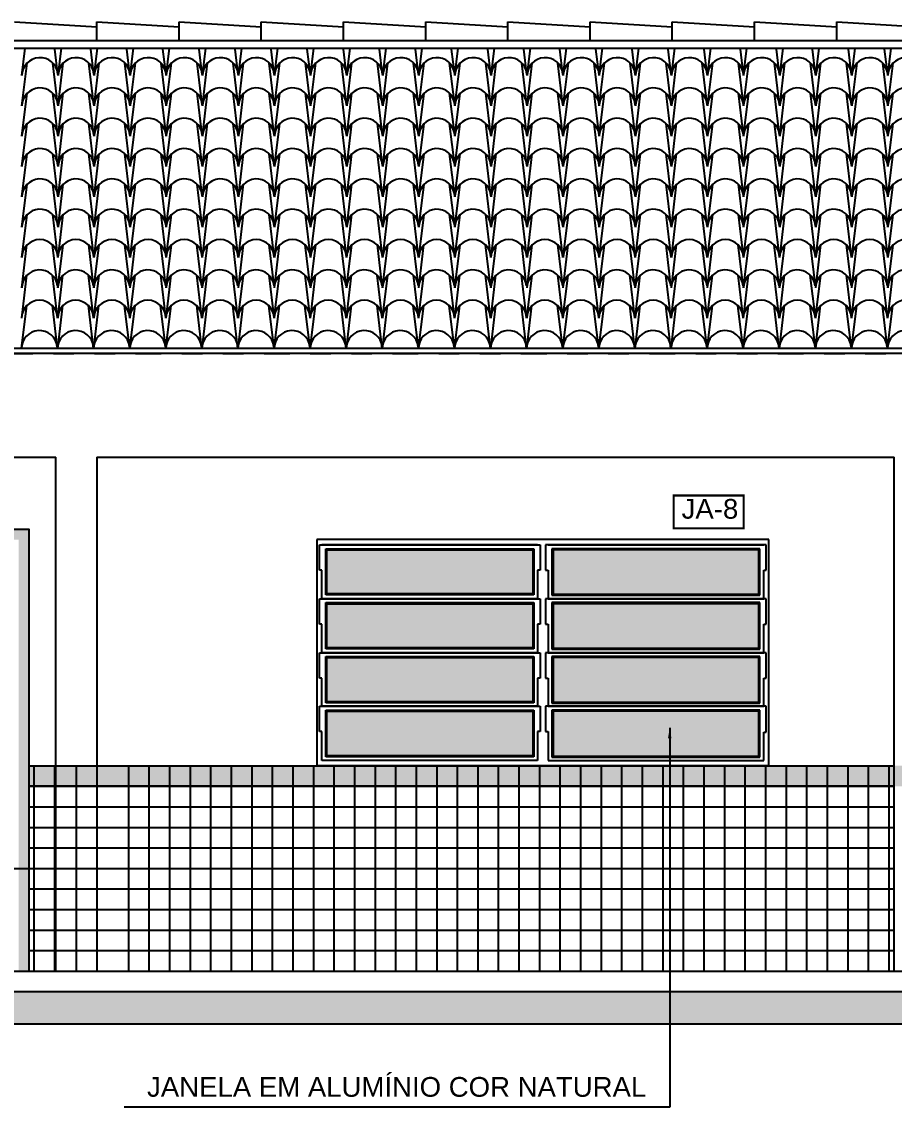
# Model space of a CAD drawing. Extents: x 183 to 373, y 23 to 105.
# Drawn here: x 224.7 to 228.94, y 45.92 to 51.2 of the extents above; entities that cross this region are included whole.
import ezdxf

# ---------------------------------------------------------------- set-up
doc = ezdxf.new("R2010")
doc.units = 0
doc.header["$LTSCALE"] = 0.005
doc.linetypes.add('C5', pattern=[60, 50, -5, 0, -5])
doc.linetypes.add('TRAÇO-2PTOS_P', pattern=[0.625, 0.25, -0.125, 0, -0.125, 0, -0.125])
doc.layers.get('0').update_dxf_attribs({"linetype": 'CONTINUOUS'})
for name, color, linetype in [('01', 1, 'CONTINUOUS'), ('0_HATCH', 1, 'CONTINUOUS'), ('252', 252, 'CONTINUOUS'), ('A-01', 1, 'CONTINUOUS'), ('A-CHAO_FACHADA', 8, 'CONTINUOUS'), ('A-COTAS', 1, 'CONTINUOUS'), ('A-HACH', 1, 'CONTINUOUS'), ('ARQ-EXO-1_100', 251, 'C5'), ('ARQ-SMB-1_100', 1, 'CONTINUOUS'), ('ARQ-TXT-1_075', 2, 'CONTINUOUS'), ('BL-AR-TELHA 2', 2, 'CONTINUOUS'), ('TELHA', 3, 'CONTINUOUS')]:
    doc.layers.add(name, color=color, linetype=linetype)
doc.styles.add('ESC-50-A20', font='arial.ttf', dxfattribs={"height": 0.1})
doc.styles.add('FNDE Texto Cota 0025', font='verdana.ttf', dxfattribs={"height": 0.04})
doc.dimstyles.new('FNDE 1-0025', dxfattribs={"dimscale": 5, "dimtxt": 0.04, "dimasz": 0.01, "dimexe": 0.15, "dimexo": 0.15, "dimgap": 0.005, "dimtad": 1, "dimzin": 1, "dimdsep": 46, "dimtxsty": 'FNDE Texto Cota 0025', "dimblk": 'tic', "dimcen": 0.015, "dimdle": 0.15, "dimse1": 1, "dimse2": 1, "dimclrd": 251, "dimclre": 251, "dimclrt": 256, "dimaunit": 1, "dimadec": 3, "dimazin": 0, "dimtfac": 1, "dimtix": 1, "dimtmove": 2, "dimatfit": 3, "dimfxl": 0.15, "dimtvp": 1, "dimtolj": 1, "dimtzin": 0, "dimarcsym": 0})

# ---------------------------------------------------------------- blocks, each defined once
blk = doc.blocks.new('tic')
at = {"color": 251}
for p, q in [((-1, 0), (1, 0)), ((0, -1), (0, 1))]:
    blk.add_line(p, q, dxfattribs=at)
blk.add_line((-0.6, -0.6), (0.6, 0.6))

msp = doc.modelspace()

# ---------------------------------------------------------------- hatches: boundary and pattern name
at = {"layer": '0_HATCH'}
msp.add_hatch(color=160, dxfattribs=at).paths.add_polyline_path([(224.7314, 48.7303), (223.8314, 48.7303), (223.8314, 46.5803), (223.8814, 46.5803), (223.8814, 48.6803), (224.6814, 48.6803), (224.6814, 46.5803), (224.7314, 46.5803)])
h = msp.add_hatch(color=160, dxfattribs=at)
h.paths.add_polyline_path([(224.8623, 47.4803), (224.8623, 47.5803), (224.7314, 47.5803), (224.7314, 47.4803)])
h.paths.add_polyline_path([(229.1423, 47.5803), (229.1423, 47.4803), (231.9814, 47.4803), (231.9814, 47.5803)])
h.paths.add_polyline_path([(228.9423, 47.4803), (228.9423, 47.5803), (225.0623, 47.5803), (225.0623, 47.4803)])
h = msp.add_hatch(color=160, dxfattribs=at)
h.paths.add_polyline_path([(224.9623, 47.5803), (224.8623, 47.5803), (224.8623, 47.4803), (224.9623, 47.4803)])
h.paths.add_polyline_path([(225.0623, 47.5803), (224.9623, 47.5803), (224.9623, 47.4803), (225.0623, 47.4803)])
h = msp.add_hatch(color=160, dxfattribs=at)
h.paths.add_polyline_path([(229.0423, 47.5803), (228.9423, 47.5803), (228.9423, 47.4803), (229.0423, 47.4803)])
h.paths.add_polyline_path([(229.1423, 47.5803), (229.0423, 47.5803), (229.0423, 47.4803), (229.1423, 47.4803)])
at = {"layer": 'A-COTAS'}
h = msp.add_hatch(color=252, dxfattribs=at)
h.set_gradient(color1=(91, 91, 91), one_color=1, tint=1, name='INVHEMISPHERICAL')
h.paths.add_polyline_path([(226.1817, 48.6309), (226.1817, 48.4164), (227.1829, 48.4164), (227.1829, 48.6309)])
h.paths.add_polyline_path([(226.1817, 48.3684), (226.1817, 48.1539), (227.1829, 48.1539), (227.1829, 48.3684)])
h.paths.add_polyline_path([(226.1817, 48.1059), (226.1817, 47.8914), (227.1829, 47.8914), (227.1829, 48.1059)])
h.paths.add_polyline_path([(226.1817, 47.8459), (226.1817, 47.6289), (227.1829, 47.6289), (227.1829, 47.8459)])
h.paths.add_polyline_path([(228.2829, 48.4141), (228.2829, 48.6309), (227.2817, 48.6309), (227.2817, 48.4141)])
h.paths.add_polyline_path([(228.2829, 48.1516), (228.2829, 48.3684), (227.2817, 48.3684), (227.2817, 48.1516)])
h.paths.add_polyline_path([(228.2829, 47.8891), (228.2829, 48.1059), (227.2817, 48.1059), (227.2817, 47.8891)])
h.paths.add_polyline_path([(227.2817, 47.8459), (227.2817, 47.6266), (228.2829, 47.6266), (228.2829, 47.8459)])
at = {"layer": 'A-HACH'}
msp.add_hatch(color=254, dxfattribs=at).paths.add_polyline_path([(206.7713, 46.4803), (206.7713, 46.3223), (267.1607, 46.3223), (267.1607, 46.4803)])

# ---------------------------------------------------------------- linework, layer by layer
at = {"color": 2}
msp.add_lwpolyline([(223.8314, 46.5803), (223.8314, 48.7303), (224.7314, 48.7303), (224.7314, 46.5803)], dxfattribs=at)
at = {"layer": '01', "color": 251}
for p, q in [((224.8573, 46.5803, 9.9679), (224.8573, 47.5803, 9.9679)), ((224.8623, 47.5803), (225.0623, 47.5803)), ((224.9623, 47.5803), (224.9623, 46.5803)), ((224.7314, 47.4803, -6.6453), (224.8623, 47.4803, -6.6453)), ((224.7314, 47.4803, -6.6453), (228.9423, 47.4803, -6.6453)), ((224.8623, 47.4803), (225.0623, 47.4803)), ((224.8623, 47.3803), (225.0623, 47.3803)), ((224.8623, 47.2803), (225.0623, 47.2803)), ((224.8623, 47.1803), (225.0623, 47.1803)), ((224.8623, 47.0803), (225.0623, 47.0803)), ((224.8623, 46.9803), (225.0623, 46.9803)), ((224.8623, 46.8803), (225.0623, 46.8803)), ((224.8623, 46.7803), (225.0623, 46.7803)), ((224.8623, 46.6803), (225.0623, 46.6803))]:
    msp.add_line(p, q, dxfattribs=at)
at = {"layer": '252', "linetype": 'Continuous'}
for p, q in [((224.7573, 46.5803, 9.9679), (224.7573, 47.5803, 9.9679)), ((225.2173, 46.5803, 6.6453), (225.2173, 47.5803, 6.6453)), ((225.2173, 46.5803, 6.6453), (225.2173, 47.5803, 6.6453)), ((225.3173, 46.5803, 6.6453), (225.3173, 47.5803, 6.6453)), ((225.4173, 46.5803, 6.6453), (225.4173, 47.5803, 6.6453)), ((225.5173, 46.5803, 6.6453), (225.5173, 47.5803, 6.6453)), ((225.6173, 46.5803, 6.6453), (225.6173, 47.5803, 6.6453)), ((225.7173, 46.5803, 6.6453), (225.7173, 47.5803, 6.6453)), ((225.8173, 46.5803, 6.6453), (225.8173, 47.5803, 6.6453)), ((225.9173, 46.5803, 6.6453), (225.9173, 47.5803, 6.6453)), ((226.0173, 46.5803, 6.6453), (226.0173, 47.5803, 6.6453)), ((226.1173, 46.5803, 6.6453), (226.1173, 47.5803, 6.6453)), ((226.2173, 46.5803, 6.6453), (226.2173, 47.5803, 6.6453)), ((226.3173, 46.5803, 6.6453), (226.3173, 47.5803, 6.6453)), ((226.3173, 46.5803, 6.6453), (226.3173, 47.5803, 6.6453)), ((226.4173, 46.5803, 6.6453), (226.4173, 47.5803, 6.6453)), ((226.5173, 46.5803, 6.6453), (226.5173, 47.5803, 6.6453)), ((226.6173, 46.5803, 6.6453), (226.6173, 47.5803, 6.6453)), ((226.6173, 46.5803, 6.6453), (226.6173, 47.5803, 6.6453)), ((226.7173, 46.5803, 6.6453), (226.7173, 47.5803, 6.6453)), ((226.8173, 46.5803, 6.6453), (226.8173, 47.5803, 6.6453)), ((226.9173, 46.5803, 6.6453), (226.9173, 47.5803, 6.6453)), ((227.0173, 46.5803, 6.6453), (227.0173, 47.5803, 6.6453)), ((227.1173, 46.5803, 6.6453), (227.1173, 47.5803, 6.6453)), ((227.2173, 46.5803, 6.6453), (227.2173, 47.5803, 6.6453)), ((227.3173, 46.5803, 6.6453), (227.3173, 47.5803, 6.6453)), ((227.4173, 46.5803, 6.6453), (227.4173, 47.5803, 6.6453)), ((227.5173, 46.5803, 6.6453), (227.5173, 47.5803, 6.6453)), ((227.6173, 46.5803, 6.6453), (227.6173, 47.5803, 6.6453)), ((227.7173, 46.5803, 6.6453), (227.7173, 47.5803, 6.6453)), ((227.8173, 46.5803, 6.6453), (227.8173, 47.5803, 6.6453)), ((227.9173, 46.5803, 6.6453), (227.9173, 47.5803, 6.6453)), ((228.0173, 46.5803, 6.6453), (228.0173, 47.5803, 6.6453)), ((228.1173, 46.5803, 6.6453), (228.1173, 47.5803, 6.6453)), ((228.2173, 46.5803, 6.6453), (228.2173, 47.5803, 6.6453)), ((228.2173, 46.5803, 6.6453), (228.2173, 47.5803, 6.6453)), ((228.3173, 46.5803, 6.6453), (228.3173, 47.5803, 6.6453)), ((228.4173, 46.5803, 6.6453), (228.4173, 47.5803, 6.6453)), ((228.5173, 46.5803, 6.6453), (228.5173, 47.5803, 6.6453)), ((228.5173, 46.5803, 6.6453), (228.5173, 47.5803, 6.6453)), ((228.6173, 46.5803, 6.6453), (228.6173, 47.5803, 6.6453)), ((228.7173, 46.5803, 6.6453), (228.7173, 47.5803, 6.6453)), ((228.8173, 46.5803, 6.6453), (228.8173, 47.5803, 6.6453)), ((228.9173, 46.5803, 6.6453), (228.9173, 47.5803, 6.6453)), ((224.7314, 47.3803, 0.6996), (224.8623, 47.3803, 0.6783)), ((224.7314, 47.3803, 1.5607), (228.9423, 47.3803, 1.3396)), ((224.7314, 47.2803, 0.6996), (224.8623, 47.2803, 0.6783)), ((224.7314, 47.2803, 1.5607), (228.9423, 47.2803, 1.3396)), ((224.7314, 47.1803, 0.6996), (224.8623, 47.1803, 0.6783)), ((224.7314, 47.1803, 1.5607), (228.9423, 47.1803, 1.3396)), ((216.9373, 47.0803, 1.97), (228.9423, 47.0803, 1.3396)), ((224.7314, 47.0803, 0.6996), (224.8623, 47.0803, 0.6783)), ((224.7314, 46.9803, 0.6996), (224.8623, 46.9803, 0.6783)), ((224.7314, 46.9803, 1.5607), (228.9423, 46.9803, 1.3396)), ((224.7314, 46.8803, 0.6996), (224.8623, 46.8803, 0.6783)), ((224.7314, 46.8803, 1.5607), (228.9423, 46.8803, 1.3396)), ((224.7314, 46.7803, 0.6996), (224.8623, 46.7803, 0.6783)), ((224.7314, 46.7803, 1.5607), (228.9423, 46.7803, 1.3396)), ((224.7314, 46.6803, 0.6996), (224.8623, 46.6803, 0.6783)), ((224.7314, 46.6803, 1.5607), (228.9423, 46.6803, 1.3396))]:
    msp.add_line(p, q, dxfattribs=at)
at = {"layer": '252', "linetype": 'Continuous', "elevation": 3.3226}
for points in [[(224.7314, 47.5803), (224.8623, 47.5803)], [(224.7314, 47.5803), (228.9423, 47.5803)], [(228.9423, 47.4803), (224.7314, 47.4803)], [(224.8623, 47.4803), (224.7314, 47.4803)]]:
    msp.add_lwpolyline(points, dxfattribs=at)
at = {"layer": 'A-01', "color": 3}
for p, q in [((224.6622, 51.1998), (225.0622, 51.1753)), ((225.0622, 51.1077), (225.0622, 51.1998)), ((225.0622, 51.1998), (225.4622, 51.1753)), ((225.4622, 51.1998), (225.8622, 51.1753)), ((225.4622, 51.1077), (225.4622, 51.1998)), ((225.8622, 51.1077), (225.8622, 51.1998)), ((225.8622, 51.1998), (226.2622, 51.1753)), ((226.2622, 51.1077), (226.2622, 51.1998)), ((226.2622, 51.1998), (226.6622, 51.1753)), ((226.6622, 51.1077), (226.6622, 51.1998)), ((226.6622, 51.1998), (227.0622, 51.1753)), ((227.0622, 51.1998), (227.4622, 51.1753)), ((227.0622, 51.1077), (227.0622, 51.1998)), ((227.4622, 51.1077), (227.4622, 51.1998)), ((227.4622, 51.1998), (227.8622, 51.1753)), ((227.8622, 51.1077), (227.8622, 51.1998)), ((227.8622, 51.1998), (228.2622, 51.1753)), ((228.2622, 51.1077), (228.2622, 51.1998)), ((228.2622, 51.1998), (228.6622, 51.1753)), ((228.6622, 51.1998), (229.0622, 51.1753)), ((228.6622, 51.1077), (228.6622, 51.1998)), ((212.5123, 51.1077), (261.8473, 51.1077)), ((212.5123, 51.0717), (261.8473, 51.0717)), ((220.9923, 49.0811), (224.8623, 49.0811)), ((220.9923, 49.0811), (224.8623, 49.0811)), ((224.8623, 46.5803), (224.8623, 49.0811)), ((225.0623, 49.0811), (225.0623, 46.5803)), ((225.0623, 49.0811), (228.9423, 49.0811)), ((228.9423, 46.5803), (228.9423, 49.0811))]:
    msp.add_line(p, q, dxfattribs=at)
at = {"layer": 'A-01', "color": 5}
msp.add_line((208.0123, 46.5803), (266.3623, 46.5803), dxfattribs=at)
at = {"layer": 'A-01', "color": 8}
msp.add_line((267.1607, 46.3223), (206.7713, 46.3223), dxfattribs=at)
at = {"layer": 'A-CHAO_FACHADA', "color": 6}
msp.add_line((267.1607, 46.4803), (206.7713, 46.4803), dxfattribs=at)
at = {"layer": 'A-COTAS'}
for p, q in [((228.3323, 48.6803, 19.9358), (226.1323, 48.6803, 19.9358)), ((226.1323, 48.6803, 19.9358), (226.1323, 47.5803, 19.9358)), ((226.145, 48.6549, 19.9358), (227.2196, 48.6549, 19.9358)), ((226.145, 48.5314, 19.9358), (226.145, 48.6549, 19.9358)), ((227.2069, 48.6549, 19.9358), (226.1577, 48.6549, 19.9358)), ((227.2196, 48.6549, 19.9358), (227.2196, 48.5314, 19.9358)), ((228.3196, 48.6549, 19.9358), (227.245, 48.6549, 19.9358)), ((227.245, 48.6549, 19.9358), (227.245, 48.5314, 19.9358)), ((227.2577, 48.6549, 19.9358), (228.3069, 48.6549, 19.9358)), ((228.3196, 48.5316, 19.9358), (228.3196, 48.6549, 19.9358)), ((228.3323, 47.5803, 19.9358), (228.3323, 48.6803, 19.9358)), ((226.1767, 48.6359, 19.9358), (227.1879, 48.6359, 19.9358)), ((226.1767, 48.4114, 19.9358), (226.1767, 48.6359, 19.9358)), ((226.1817, 48.6309, 19.9358), (227.1829, 48.6309, 19.9358)), ((226.1817, 48.4164, 19.9358), (226.1817, 48.6309, 19.9358)), ((227.1829, 48.6309, 19.9358), (227.1829, 48.4164, 19.9358)), ((227.1879, 48.6359, 19.9358), (227.1879, 48.4114, 19.9358)), ((228.2879, 48.6359, 19.9358), (227.2767, 48.6359, 19.9358)), ((227.2767, 48.6359, 19.9358), (227.2767, 48.4091, 19.9358)), ((228.2829, 48.6309, 19.9358), (227.2817, 48.6309, 19.9358)), ((227.2817, 48.6309, 19.9358), (227.2817, 48.4141, 19.9358)), ((228.2829, 48.4141, 19.9358), (228.2829, 48.6309, 19.9358)), ((228.2879, 48.4091, 19.9358), (228.2879, 48.6359, 19.9358)), ((226.1577, 48.5314, 19.9358), (226.145, 48.5314, 19.9358)), ((226.1577, 48.3924, 19.9358), (226.1577, 48.5314, 19.9358)), ((227.2196, 48.5314, 19.9358), (227.2069, 48.5314, 19.9358)), ((227.2069, 48.5314, 19.9358), (227.2069, 48.3924, 19.9358)), ((227.245, 48.5314, 19.9358), (227.2577, 48.5314, 19.9358)), ((227.2577, 48.5314, 19.9358), (227.2577, 48.3924, 19.9358)), ((228.3069, 48.3924, 19.9358), (228.3069, 48.5316, 19.9358)), ((228.3069, 48.5316, 19.9358), (228.3196, 48.5316, 19.9358)), ((226.145, 48.3924, 19.9358), (227.2196, 48.3924, 19.9358)), ((226.145, 48.2689, 19.9358), (226.145, 48.3924, 19.9358)), ((227.2069, 48.3924, 19.9358), (226.1577, 48.3924, 19.9358)), ((227.2069, 48.3924, 19.9358), (226.1577, 48.3924, 19.9358)), ((227.1879, 48.4114, 19.9358), (226.1767, 48.4114, 19.9358)), ((227.1829, 48.4164, 19.9358), (226.1817, 48.4164, 19.9358)), ((227.2196, 48.3924, 19.9358), (227.2196, 48.2689, 19.9358)), ((228.3196, 48.3924, 19.9358), (227.245, 48.3924, 19.9358)), ((227.245, 48.3924, 19.9358), (227.245, 48.2689, 19.9358)), ((227.2577, 48.3924, 19.9358), (228.3069, 48.3924, 19.9358)), ((227.2577, 48.3924, 19.9358), (228.3069, 48.3924, 19.9358)), ((227.2767, 48.4091, 19.9358), (228.2879, 48.4091, 19.9358)), ((227.2817, 48.4141, 19.9358), (228.2829, 48.4141, 19.9358)), ((228.3196, 48.2691, 19.9358), (228.3196, 48.3924, 19.9358)), ((226.1767, 48.3734, 19.9358), (227.1879, 48.3734, 19.9358)), ((226.1767, 48.1489, 19.9358), (226.1767, 48.3734, 19.9358)), ((226.1817, 48.3684, 19.9358), (227.1829, 48.3684, 19.9358)), ((226.1817, 48.1539, 19.9358), (226.1817, 48.3684, 19.9358)), ((227.1829, 48.3684, 19.9358), (227.1829, 48.1539, 19.9358)), ((227.1879, 48.3734, 19.9358), (227.1879, 48.1489, 19.9358)), ((228.2879, 48.3734, 19.9358), (227.2767, 48.3734, 19.9358)), ((227.2767, 48.3734, 19.9358), (227.2767, 48.1466, 19.9358)), ((228.2829, 48.3684, 19.9358), (227.2817, 48.3684, 19.9358)), ((227.2817, 48.3684, 19.9358), (227.2817, 48.1516, 19.9358)), ((228.2829, 48.1516, 19.9358), (228.2829, 48.3684, 19.9358)), ((228.2879, 48.1466, 19.9358), (228.2879, 48.3734, 19.9358)), ((226.1577, 48.2689, 19.9358), (226.145, 48.2689, 19.9358)), ((226.1577, 48.1299, 19.9358), (226.1577, 48.2689, 19.9358)), ((227.2196, 48.2689, 19.9358), (227.2069, 48.2689, 19.9358)), ((227.2069, 48.2689, 19.9358), (227.2069, 48.1299, 19.9358)), ((227.245, 48.2689, 19.9358), (227.2577, 48.2689, 19.9358)), ((227.2577, 48.2689, 19.9358), (227.2577, 48.1299, 19.9358)), ((228.3069, 48.1299, 19.9358), (228.3069, 48.2691, 19.9358)), ((228.3069, 48.2691, 19.9358), (228.3196, 48.2691, 19.9358)), ((226.145, 48.1299, 19.9358), (227.2196, 48.1299, 19.9358)), ((226.145, 48.0064, 19.9358), (226.145, 48.1299, 19.9358)), ((227.2069, 48.1299, 19.9358), (226.1577, 48.1299, 19.9358)), ((227.2069, 48.1299, 19.9358), (226.1577, 48.1299, 19.9358)), ((227.1879, 48.1489, 19.9358), (226.1767, 48.1489, 19.9358)), ((227.1829, 48.1539, 19.9358), (226.1817, 48.1539, 19.9358)), ((227.2196, 48.1299, 19.9358), (227.2196, 48.0064, 19.9358)), ((228.3196, 48.1299, 19.9358), (227.245, 48.1299, 19.9358)), ((227.245, 48.1299, 19.9358), (227.245, 48.0064, 19.9358)), ((227.2577, 48.1299, 19.9358), (228.3069, 48.1299, 19.9358)), ((227.2577, 48.1299, 19.9358), (228.3069, 48.1299, 19.9358)), ((227.2767, 48.1466, 19.9358), (228.2879, 48.1466, 19.9358)), ((227.2817, 48.1516, 19.9358), (228.2829, 48.1516, 19.9358)), ((228.3196, 48.0066, 19.9358), (228.3196, 48.1299, 19.9358)), ((226.1767, 48.1109, 19.9358), (227.1879, 48.1109, 19.9358)), ((226.1767, 47.8864, 19.9358), (226.1767, 48.1109, 19.9358)), ((226.1817, 48.1059, 19.9358), (227.1829, 48.1059, 19.9358)), ((226.1817, 47.8914, 19.9358), (226.1817, 48.1059, 19.9358)), ((227.1829, 48.1059, 19.9358), (227.1829, 47.8914, 19.9358)), ((227.1879, 48.1109, 19.9358), (227.1879, 47.8864, 19.9358)), ((228.2879, 48.1109, 19.9358), (227.2767, 48.1109, 19.9358)), ((227.2767, 48.1109, 19.9358), (227.2767, 47.8841, 19.9358)), ((228.2829, 48.1059, 19.9358), (227.2817, 48.1059, 19.9358)), ((227.2817, 48.1059, 19.9358), (227.2817, 47.8891, 19.9358)), ((228.2829, 47.8891, 19.9358), (228.2829, 48.1059, 19.9358)), ((228.2879, 47.8841, 19.9358), (228.2879, 48.1109, 19.9358)), ((226.1577, 48.0064, 19.9358), (226.145, 48.0064, 19.9358)), ((226.1577, 47.8699, 19.9358), (226.1577, 48.0064, 19.9358)), ((227.2196, 48.0064, 19.9358), (227.2069, 48.0064, 19.9358)), ((227.2069, 48.0064, 19.9358), (227.2069, 47.8699, 19.9358)), ((227.245, 48.0064, 19.9358), (227.2577, 48.0064, 19.9358)), ((227.2577, 48.0064, 19.9358), (227.2577, 47.8699, 19.9358)), ((228.3069, 47.8699, 19.9358), (228.3069, 48.0066, 19.9358)), ((228.3069, 48.0066, 19.9358), (228.3196, 48.0066, 19.9358)), ((226.145, 47.8699, 19.9358), (227.2196, 47.8699, 19.9358)), ((226.145, 47.7464, 19.9358), (226.145, 47.8699, 19.9358)), ((227.2069, 47.8699, 19.9358), (226.1577, 47.8699, 19.9358)), ((227.2069, 47.8699, 19.9358), (226.1577, 47.8699, 19.9358)), ((227.1879, 47.8864, 19.9358), (226.1767, 47.8864, 19.9358)), ((226.1767, 47.8509, 19.9358), (227.1879, 47.8509, 19.9358)), ((226.1767, 47.6239, 19.9358), (226.1767, 47.8509, 19.9358)), ((227.1829, 47.8914, 19.9358), (226.1817, 47.8914, 19.9358)), ((227.1879, 47.8509, 19.9358), (227.1879, 47.6239, 19.9358)), ((227.2196, 47.8699, 19.9358), (227.2196, 47.7464, 19.9358)), ((228.3196, 47.8699, 19.9358), (227.245, 47.8699, 19.9358)), ((227.245, 47.8699, 19.9358), (227.245, 47.7464, 19.9358)), ((227.2577, 47.8699, 19.9358), (228.3069, 47.8699, 19.9358)), ((227.2577, 47.8699, 19.9358), (228.3069, 47.8699, 19.9358)), ((227.2767, 47.8841, 19.9358), (228.2879, 47.8841, 19.9358)), ((228.2879, 47.8509, 19.9358), (227.2767, 47.8509, 19.9358)), ((227.2767, 47.8509, 19.9358), (227.2767, 47.6216, 19.9358)), ((227.2817, 47.8891, 19.9358), (228.2829, 47.8891, 19.9358)), ((228.2879, 47.6216, 19.9358), (228.2879, 47.8509, 19.9358)), ((228.3196, 47.7441, 19.9358), (228.3196, 47.8699, 19.9358)), ((226.1817, 47.8459, 19.9358), (227.1829, 47.8459, 19.9358)), ((226.1817, 47.6289, 19.9358), (226.1817, 47.8459, 19.9358)), ((227.1829, 47.8459, 19.9358), (227.1829, 47.6289, 19.9358)), ((228.2829, 47.8459, 19.9358), (227.2817, 47.8459, 19.9358)), ((227.2817, 47.8459, 19.9358), (227.2817, 47.6266, 19.9358)), ((228.2829, 47.6266, 19.9358), (228.2829, 47.8459, 19.9358)), ((226.1577, 47.7464, 19.9358), (226.145, 47.7464, 19.9358)), ((226.1577, 47.6049, 19.9358), (226.1577, 47.7464, 19.9358)), ((227.2196, 47.7464, 19.9358), (227.2069, 47.7464, 19.9358)), ((227.2069, 47.7464, 19.9358), (227.2069, 47.6049, 19.9358)), ((227.245, 47.7464, 19.9358), (227.2577, 47.7464, 19.9358)), ((227.2577, 47.7464, 19.9358), (227.2577, 47.6049, 19.9358)), ((228.3069, 47.6049, 19.9358), (228.3069, 47.7441, 19.9358)), ((228.3069, 47.7441, 19.9358), (228.3196, 47.7441, 19.9358)), ((227.2069, 47.6049, 19.9358), (226.1577, 47.6049, 19.9358)), ((227.1879, 47.6239, 19.9358), (226.1767, 47.6239, 19.9358)), ((227.1829, 47.6289, 19.9358), (226.1817, 47.6289, 19.9358)), ((227.2577, 47.6049, 19.9358), (228.3069, 47.6049, 19.9358)), ((227.2767, 47.6216, 19.9358), (228.2879, 47.6216, 19.9358)), ((227.2817, 47.6266, 19.9358), (228.2829, 47.6266, 19.9358)), ((228.3323, 47.5803, 19.9358), (226.1323, 47.5803, 19.9358))]:
    msp.add_line(p, q, dxfattribs=at)
at = {"layer": 'ARQ-EXO-1_100', "color": 252, "linetype": 'TRAÇO-2PTOS_P', "ltscale": 100}
for p, q in [((205.8759, 49.5853), (267.1857, 49.5853)), ((205.8759, 46.5803), (267.1857, 46.5803))]:
    msp.add_line(p, q, dxfattribs=at)
at = {"layer": 'ARQ-SMB-1_100', "color": 252, "ltscale": 10, "const_width": 0.0107, "elevation": 19.9358}
msp.add_lwpolyline([(227.8686, 48.7349), (228.2096, 48.7349), (228.2096, 48.8949), (227.8686, 48.8949)], close=True, dxfattribs=at)
at = {"layer": 'BL-AR-TELHA 2'}
for p, q in [((224.6978, 50.9375), (224.714, 51.0717)), ((224.8722, 50.9423), (224.8573, 51.066)), ((224.8734, 50.9375), (224.8895, 51.0717)), ((225.0478, 50.9423), (225.0329, 51.066)), ((225.049, 50.9375), (225.0651, 51.0717)), ((225.2234, 50.9423), (225.2085, 51.066)), ((225.2245, 50.9375), (225.2407, 51.0717)), ((225.399, 50.9423), (225.3841, 51.066)), ((225.4001, 50.9375), (225.4162, 51.0717)), ((225.5745, 50.9423), (225.5596, 51.066)), ((225.5757, 50.9375), (225.5918, 51.0717)), ((225.7501, 50.9423), (225.7352, 51.066)), ((225.7512, 50.9375), (225.7674, 51.0717)), ((225.9257, 50.9423), (225.9108, 51.066)), ((225.9268, 50.9375), (225.943, 51.0717)), ((226.1012, 50.9423), (226.0863, 51.066)), ((226.1024, 50.9375), (226.1185, 51.0717)), ((226.2768, 50.9423), (226.2619, 51.066)), ((226.2779, 50.9375), (226.2941, 51.0717)), ((226.4524, 50.9423), (226.4375, 51.066)), ((226.4535, 50.9375), (226.4697, 51.0717)), ((226.6279, 50.9423), (226.613, 51.066)), ((226.6291, 50.9375), (226.6452, 51.0717)), ((226.8035, 50.9423), (226.7886, 51.066)), ((226.8047, 50.9375), (226.8208, 51.0717)), ((226.9791, 50.9423), (226.9642, 51.066)), ((226.9802, 50.9375), (226.9964, 51.0717)), ((227.1547, 50.9423), (227.1398, 51.066)), ((227.1558, 50.9375), (227.1719, 51.0717)), ((227.3302, 50.9423), (227.3153, 51.066)), ((227.3314, 50.9375), (227.3475, 51.0717)), ((227.5058, 50.9423), (227.4909, 51.066)), ((227.5069, 50.9375), (227.5231, 51.0717)), ((227.6814, 50.9423), (227.6665, 51.066)), ((227.6825, 50.9375), (227.6986, 51.0717)), ((227.8569, 50.9423), (227.842, 51.066)), ((227.8581, 50.9375), (227.8742, 51.0717)), ((228.0325, 50.9423), (228.0176, 51.066)), ((228.0336, 50.9375), (228.0498, 51.0717)), ((228.2081, 50.9423), (228.1932, 51.066)), ((228.2092, 50.9375), (228.2254, 51.0717)), ((228.3836, 50.9423), (228.3687, 51.066)), ((228.3848, 50.9375), (228.4009, 51.0717)), ((228.5592, 50.9423), (228.5443, 51.066)), ((228.5603, 50.9375), (228.5765, 51.0717)), ((228.7348, 50.9423), (228.7199, 51.066)), ((228.7359, 50.9375), (228.7521, 51.0717)), ((228.9103, 50.9423), (228.8954, 51.066)), ((228.9115, 50.9375), (228.9276, 51.0717)), ((224.6978, 50.79), (224.723, 50.9989)), ((224.8722, 50.7947), (224.8477, 50.9989)), ((224.8734, 50.79), (224.8985, 50.9989)), ((225.0478, 50.7947), (225.0232, 50.9989)), ((225.049, 50.79), (225.0741, 50.9989)), ((225.2234, 50.7947), (225.1988, 50.9989)), ((225.2245, 50.79), (225.2497, 50.9989)), ((225.399, 50.7947), (225.3744, 50.9989)), ((225.4001, 50.79), (225.4252, 50.9989)), ((225.5745, 50.7947), (225.5499, 50.9989)), ((225.5757, 50.79), (225.6008, 50.9989)), ((225.7501, 50.7947), (225.7255, 50.9989)), ((225.7512, 50.79), (225.7764, 50.9989)), ((225.9257, 50.7947), (225.9011, 50.9989)), ((225.9268, 50.79), (225.952, 50.9989)), ((226.1012, 50.7947), (226.0767, 50.9989)), ((226.1024, 50.79), (226.1275, 50.9989)), ((226.2768, 50.7947), (226.2522, 50.9989)), ((226.2779, 50.79), (226.3031, 50.9989)), ((226.4524, 50.7947), (226.4278, 50.9989)), ((226.4535, 50.79), (226.4787, 50.9989)), ((226.6279, 50.7947), (226.6034, 50.9989)), ((226.6291, 50.79), (226.6542, 50.9989)), ((226.8035, 50.7947), (226.7789, 50.9989)), ((226.8047, 50.79), (226.8298, 50.9989)), ((226.9791, 50.7947), (226.9545, 50.9989)), ((226.9802, 50.79), (227.0054, 50.9989)), ((227.1547, 50.7947), (227.1301, 50.9989)), ((227.1558, 50.79), (227.1809, 50.9989)), ((227.3302, 50.7947), (227.3056, 50.9989)), ((227.3314, 50.79), (227.3565, 50.9989)), ((227.5058, 50.7947), (227.4812, 50.9989)), ((227.5069, 50.79), (227.5321, 50.9989)), ((227.6814, 50.7947), (227.6568, 50.9989)), ((227.6825, 50.79), (227.7077, 50.9989)), ((227.8569, 50.7947), (227.8323, 50.9989)), ((227.8581, 50.79), (227.8832, 50.9989)), ((228.0325, 50.7947), (228.0079, 50.9989)), ((228.0336, 50.79), (228.0588, 50.9989)), ((228.2081, 50.7947), (228.1835, 50.9989)), ((228.2092, 50.79), (228.2344, 50.9989)), ((228.3836, 50.7947), (228.3591, 50.9989)), ((228.3848, 50.79), (228.4099, 50.9989)), ((228.5592, 50.7947), (228.5346, 50.9989)), ((228.5603, 50.79), (228.5855, 50.9989)), ((228.7348, 50.7947), (228.7102, 50.9989)), ((228.7359, 50.79), (228.7611, 50.9989)), ((228.9103, 50.7947), (228.8858, 50.9989)), ((228.9115, 50.79), (228.9366, 50.9989)), ((224.6978, 50.6424), (224.723, 50.8514)), ((224.8722, 50.6472), (224.8477, 50.8514)), ((224.8734, 50.6424), (224.8985, 50.8514)), ((225.0478, 50.6472), (225.0232, 50.8514)), ((225.049, 50.6424), (225.0741, 50.8514)), ((225.2234, 50.6472), (225.1988, 50.8514)), ((225.2245, 50.6424), (225.2497, 50.8514)), ((225.399, 50.6472), (225.3744, 50.8514)), ((225.4001, 50.6424), (225.4252, 50.8514)), ((225.5745, 50.6472), (225.5499, 50.8514)), ((225.5757, 50.6424), (225.6008, 50.8514)), ((225.7501, 50.6472), (225.7255, 50.8514)), ((225.7512, 50.6424), (225.7764, 50.8514)), ((225.9257, 50.6472), (225.9011, 50.8514)), ((225.9268, 50.6424), (225.952, 50.8514)), ((226.1012, 50.6472), (226.0767, 50.8514)), ((226.1024, 50.6424), (226.1275, 50.8514)), ((226.2768, 50.6472), (226.2522, 50.8514)), ((226.2779, 50.6424), (226.3031, 50.8514)), ((226.4524, 50.6472), (226.4278, 50.8514)), ((226.4535, 50.6424), (226.4787, 50.8514)), ((226.6279, 50.6472), (226.6034, 50.8514)), ((226.6291, 50.6424), (226.6542, 50.8514)), ((226.8035, 50.6472), (226.7789, 50.8514)), ((226.8047, 50.6424), (226.8298, 50.8514)), ((226.9791, 50.6472), (226.9545, 50.8514)), ((226.9802, 50.6424), (227.0054, 50.8514)), ((227.1547, 50.6472), (227.1301, 50.8514)), ((227.1558, 50.6424), (227.1809, 50.8514)), ((227.3302, 50.6472), (227.3056, 50.8514)), ((227.3314, 50.6424), (227.3565, 50.8514)), ((227.5058, 50.6472), (227.4812, 50.8514)), ((227.5069, 50.6424), (227.5321, 50.8514)), ((227.6814, 50.6472), (227.6568, 50.8514)), ((227.6825, 50.6424), (227.7077, 50.8514)), ((227.8569, 50.6472), (227.8323, 50.8514)), ((227.8581, 50.6424), (227.8832, 50.8514)), ((228.0325, 50.6472), (228.0079, 50.8514)), ((228.0336, 50.6424), (228.0588, 50.8514)), ((228.2081, 50.6472), (228.1835, 50.8514)), ((228.2092, 50.6424), (228.2344, 50.8514)), ((228.3836, 50.6472), (228.3591, 50.8514)), ((228.3848, 50.6424), (228.4099, 50.8514)), ((228.5592, 50.6472), (228.5346, 50.8514)), ((228.5603, 50.6424), (228.5855, 50.8514)), ((228.7348, 50.6472), (228.7102, 50.8514)), ((228.7359, 50.6424), (228.7611, 50.8514)), ((228.9103, 50.6472), (228.8858, 50.8514)), ((228.9115, 50.6424), (228.9366, 50.8514)), ((224.6978, 50.4949), (224.723, 50.7038)), ((224.8722, 50.4996), (224.8477, 50.7038)), ((224.8734, 50.4949), (224.8985, 50.7038)), ((225.0478, 50.4996), (225.0232, 50.7038)), ((225.049, 50.4949), (225.0741, 50.7038)), ((225.2234, 50.4996), (225.1988, 50.7038)), ((225.2245, 50.4949), (225.2497, 50.7038)), ((225.399, 50.4996), (225.3744, 50.7038)), ((225.4001, 50.4949), (225.4252, 50.7038)), ((225.5745, 50.4996), (225.5499, 50.7038)), ((225.5757, 50.4949), (225.6008, 50.7038)), ((225.7501, 50.4996), (225.7255, 50.7038)), ((225.7512, 50.4949), (225.7764, 50.7038)), ((225.9257, 50.4996), (225.9011, 50.7038)), ((225.9268, 50.4949), (225.952, 50.7038)), ((226.1012, 50.4996), (226.0767, 50.7038)), ((226.1024, 50.4949), (226.1275, 50.7038)), ((226.2768, 50.4996), (226.2522, 50.7038)), ((226.2779, 50.4949), (226.3031, 50.7038)), ((226.4524, 50.4996), (226.4278, 50.7038)), ((226.4535, 50.4949), (226.4787, 50.7038)), ((226.6279, 50.4996), (226.6034, 50.7038)), ((226.6291, 50.4949), (226.6542, 50.7038)), ((226.8035, 50.4996), (226.7789, 50.7038)), ((226.8047, 50.4949), (226.8298, 50.7038)), ((226.9791, 50.4996), (226.9545, 50.7038)), ((226.9802, 50.4949), (227.0054, 50.7038)), ((227.1547, 50.4996), (227.1301, 50.7038)), ((227.1558, 50.4949), (227.1809, 50.7038)), ((227.3302, 50.4996), (227.3056, 50.7038)), ((227.3314, 50.4949), (227.3565, 50.7038)), ((227.5058, 50.4996), (227.4812, 50.7038)), ((227.5069, 50.4949), (227.5321, 50.7038)), ((227.6814, 50.4996), (227.6568, 50.7038)), ((227.6825, 50.4949), (227.7077, 50.7038)), ((227.8569, 50.4996), (227.8323, 50.7038)), ((227.8581, 50.4949), (227.8832, 50.7038)), ((228.0325, 50.4996), (228.0079, 50.7038)), ((228.0336, 50.4949), (228.0588, 50.7038)), ((228.2081, 50.4996), (228.1835, 50.7038)), ((228.2092, 50.4949), (228.2344, 50.7038)), ((228.3836, 50.4996), (228.3591, 50.7038)), ((228.3848, 50.4949), (228.4099, 50.7038)), ((228.5592, 50.4996), (228.5346, 50.7038)), ((228.5603, 50.4949), (228.5855, 50.7038)), ((228.7348, 50.4996), (228.7102, 50.7038)), ((228.7359, 50.4949), (228.7611, 50.7038)), ((228.9103, 50.4996), (228.8858, 50.7038)), ((228.9115, 50.4949), (228.9366, 50.7038)), ((224.6978, 50.3473), (224.723, 50.5563)), ((224.8722, 50.3521), (224.8477, 50.5563)), ((224.8734, 50.3473), (224.8985, 50.5563)), ((225.0478, 50.3521), (225.0232, 50.5563)), ((225.049, 50.3473), (225.0741, 50.5563)), ((225.2234, 50.3521), (225.1988, 50.5563)), ((225.2245, 50.3473), (225.2497, 50.5563)), ((225.399, 50.3521), (225.3744, 50.5563)), ((225.4001, 50.3473), (225.4252, 50.5563)), ((225.5745, 50.3521), (225.5499, 50.5563)), ((225.5757, 50.3473), (225.6008, 50.5563)), ((225.7501, 50.3521), (225.7255, 50.5563)), ((225.7512, 50.3473), (225.7764, 50.5563)), ((225.9257, 50.3521), (225.9011, 50.5563)), ((225.9268, 50.3473), (225.952, 50.5563)), ((226.1012, 50.3521), (226.0767, 50.5563)), ((226.1024, 50.3473), (226.1275, 50.5563)), ((226.2768, 50.3521), (226.2522, 50.5563)), ((226.2779, 50.3473), (226.3031, 50.5563)), ((226.4524, 50.3521), (226.4278, 50.5563)), ((226.4535, 50.3473), (226.4787, 50.5563)), ((226.6279, 50.3521), (226.6034, 50.5563)), ((226.6291, 50.3473), (226.6542, 50.5563)), ((226.8035, 50.3521), (226.7789, 50.5563)), ((226.8047, 50.3473), (226.8298, 50.5563)), ((226.9791, 50.3521), (226.9545, 50.5563)), ((226.9802, 50.3473), (227.0054, 50.5563)), ((227.1547, 50.3521), (227.1301, 50.5563)), ((227.1558, 50.3473), (227.1809, 50.5563)), ((227.3302, 50.3521), (227.3056, 50.5563)), ((227.3314, 50.3473), (227.3565, 50.5563)), ((227.5058, 50.3521), (227.4812, 50.5563)), ((227.5069, 50.3473), (227.5321, 50.5563)), ((227.6814, 50.3521), (227.6568, 50.5563)), ((227.6825, 50.3473), (227.7077, 50.5563)), ((227.8569, 50.3521), (227.8323, 50.5563)), ((227.8581, 50.3473), (227.8832, 50.5563)), ((228.0325, 50.3521), (228.0079, 50.5563)), ((228.0336, 50.3473), (228.0588, 50.5563)), ((228.2081, 50.3521), (228.1835, 50.5563)), ((228.2092, 50.3473), (228.2344, 50.5563)), ((228.3836, 50.3521), (228.3591, 50.5563)), ((228.3848, 50.3473), (228.4099, 50.5563)), ((228.5592, 50.3521), (228.5346, 50.5563)), ((228.5603, 50.3473), (228.5855, 50.5563)), ((228.7348, 50.3521), (228.7102, 50.5563)), ((228.7359, 50.3473), (228.7611, 50.5563)), ((228.9103, 50.3521), (228.8858, 50.5563)), ((228.9115, 50.3473), (228.9366, 50.5563)), ((224.6978, 50.1998), (224.723, 50.4087)), ((224.8722, 50.2045), (224.8477, 50.4087)), ((224.8734, 50.1998), (224.8985, 50.4087)), ((225.0478, 50.2045), (225.0232, 50.4087)), ((225.049, 50.1998), (225.0741, 50.4087)), ((225.2234, 50.2045), (225.1988, 50.4087)), ((225.2245, 50.1998), (225.2497, 50.4087)), ((225.399, 50.2045), (225.3744, 50.4087)), ((225.4001, 50.1998), (225.4252, 50.4087)), ((225.5745, 50.2045), (225.5499, 50.4087)), ((225.5757, 50.1998), (225.6008, 50.4087)), ((225.7501, 50.2045), (225.7255, 50.4087)), ((225.7512, 50.1998), (225.7764, 50.4087)), ((225.9257, 50.2045), (225.9011, 50.4087)), ((225.9268, 50.1998), (225.952, 50.4087)), ((226.1012, 50.2045), (226.0767, 50.4087)), ((226.1024, 50.1998), (226.1275, 50.4087)), ((226.2768, 50.2045), (226.2522, 50.4087)), ((226.2779, 50.1998), (226.3031, 50.4087)), ((226.4524, 50.2045), (226.4278, 50.4087)), ((226.4535, 50.1998), (226.4787, 50.4087)), ((226.6279, 50.2045), (226.6034, 50.4087)), ((226.6291, 50.1998), (226.6542, 50.4087)), ((226.8035, 50.2045), (226.7789, 50.4087)), ((226.8047, 50.1998), (226.8298, 50.4087)), ((226.9791, 50.2045), (226.9545, 50.4087)), ((226.9802, 50.1998), (227.0054, 50.4087)), ((227.1547, 50.2045), (227.1301, 50.4087)), ((227.1558, 50.1998), (227.1809, 50.4087)), ((227.3302, 50.2045), (227.3056, 50.4087)), ((227.3314, 50.1998), (227.3565, 50.4087)), ((227.5058, 50.2045), (227.4812, 50.4087)), ((227.5069, 50.1998), (227.5321, 50.4087)), ((227.6814, 50.2045), (227.6568, 50.4087)), ((227.6825, 50.1998), (227.7077, 50.4087)), ((227.8569, 50.2045), (227.8323, 50.4087)), ((227.8581, 50.1998), (227.8832, 50.4087)), ((228.0325, 50.2045), (228.0079, 50.4087)), ((228.0336, 50.1998), (228.0588, 50.4087)), ((228.2081, 50.2045), (228.1835, 50.4087)), ((228.2092, 50.1998), (228.2344, 50.4087)), ((228.3836, 50.2045), (228.3591, 50.4087)), ((228.3848, 50.1998), (228.4099, 50.4087)), ((228.5592, 50.2045), (228.5346, 50.4087)), ((228.5603, 50.1998), (228.5855, 50.4087)), ((228.7348, 50.2045), (228.7102, 50.4087)), ((228.7359, 50.1998), (228.7611, 50.4087)), ((228.9103, 50.2045), (228.8858, 50.4087)), ((228.9115, 50.1998), (228.9366, 50.4087)), ((224.6978, 50.0522), (224.723, 50.2612)), ((224.8722, 50.057), (224.8477, 50.2612)), ((224.8734, 50.0522), (224.8985, 50.2612)), ((225.0478, 50.057), (225.0232, 50.2612)), ((225.049, 50.0522), (225.0741, 50.2612)), ((225.2234, 50.057), (225.1988, 50.2612)), ((225.2245, 50.0522), (225.2497, 50.2612)), ((225.399, 50.057), (225.3744, 50.2612)), ((225.4001, 50.0522), (225.4252, 50.2612)), ((225.5745, 50.057), (225.5499, 50.2612)), ((225.5757, 50.0522), (225.6008, 50.2612)), ((225.7501, 50.057), (225.7255, 50.2612)), ((225.7512, 50.0522), (225.7764, 50.2612)), ((225.9257, 50.057), (225.9011, 50.2612)), ((225.9268, 50.0522), (225.952, 50.2612)), ((226.1012, 50.057), (226.0767, 50.2612)), ((226.1024, 50.0522), (226.1275, 50.2612)), ((226.2768, 50.057), (226.2522, 50.2612)), ((226.2779, 50.0522), (226.3031, 50.2612)), ((226.4524, 50.057), (226.4278, 50.2612)), ((226.4535, 50.0522), (226.4787, 50.2612)), ((226.6279, 50.057), (226.6034, 50.2612)), ((226.6291, 50.0522), (226.6542, 50.2612)), ((226.8035, 50.057), (226.7789, 50.2612)), ((226.8047, 50.0522), (226.8298, 50.2612)), ((226.9791, 50.057), (226.9545, 50.2612)), ((226.9802, 50.0522), (227.0054, 50.2612)), ((227.1547, 50.057), (227.1301, 50.2612)), ((227.1558, 50.0522), (227.1809, 50.2612)), ((227.3302, 50.057), (227.3056, 50.2612)), ((227.3314, 50.0522), (227.3565, 50.2612)), ((227.5058, 50.057), (227.4812, 50.2612)), ((227.5069, 50.0522), (227.5321, 50.2612)), ((227.6814, 50.057), (227.6568, 50.2612)), ((227.6825, 50.0522), (227.7077, 50.2612)), ((227.8569, 50.057), (227.8323, 50.2612)), ((227.8581, 50.0522), (227.8832, 50.2612)), ((228.0325, 50.057), (228.0079, 50.2612)), ((228.0336, 50.0522), (228.0588, 50.2612)), ((228.2081, 50.057), (228.1835, 50.2612)), ((228.2092, 50.0522), (228.2344, 50.2612)), ((228.3836, 50.057), (228.3591, 50.2612)), ((228.3848, 50.0522), (228.4099, 50.2612)), ((228.5592, 50.057), (228.5346, 50.2612)), ((228.5603, 50.0522), (228.5855, 50.2612)), ((228.7348, 50.057), (228.7102, 50.2612)), ((228.7359, 50.0522), (228.7611, 50.2612)), ((228.9103, 50.057), (228.8858, 50.2612)), ((228.9115, 50.0522), (228.9366, 50.2612)), ((224.6972, 49.9047), (224.7224, 50.1136)), ((224.8711, 49.9142), (224.8471, 50.1136)), ((224.8728, 49.9047), (224.898, 50.1136)), ((225.0467, 49.9142), (225.0227, 50.1136)), ((225.0484, 49.9047), (225.0735, 50.1136)), ((225.2222, 49.9142), (225.1982, 50.1136)), ((225.224, 49.9047), (225.2491, 50.1136)), ((225.3978, 49.9142), (225.3738, 50.1136)), ((225.3995, 49.9047), (225.4247, 50.1136)), ((225.5734, 49.9142), (225.5494, 50.1136)), ((225.5751, 49.9047), (225.6002, 50.1136)), ((225.749, 49.9142), (225.7249, 50.1136)), ((225.7507, 49.9047), (225.7758, 50.1136)), ((225.9245, 49.9142), (225.9005, 50.1136)), ((225.9262, 49.9047), (225.9514, 50.1136)), ((226.1001, 49.9142), (226.0761, 50.1136)), ((226.1018, 49.9047), (226.127, 50.1136)), ((226.2757, 49.9142), (226.2517, 50.1136)), ((226.2774, 49.9047), (226.3025, 50.1136)), ((226.4512, 49.9142), (226.4272, 50.1136)), ((226.4529, 49.9047), (226.4781, 50.1136)), ((226.6268, 49.9142), (226.6028, 50.1136)), ((226.6285, 49.9047), (226.6537, 50.1136)), ((226.8024, 49.9142), (226.7784, 50.1136)), ((226.8041, 49.9047), (226.8292, 50.1136)), ((226.9779, 49.9142), (226.9539, 50.1136)), ((226.9797, 49.9047), (227.0048, 50.1136)), ((227.1535, 49.9142), (227.1295, 50.1136)), ((227.1552, 49.9047), (227.1804, 50.1136)), ((227.3291, 49.9142), (227.3051, 50.1136)), ((227.3308, 49.9047), (227.3559, 50.1136)), ((227.5047, 49.9142), (227.4806, 50.1136)), ((227.5064, 49.9047), (227.5315, 50.1136)), ((227.6802, 49.9142), (227.6562, 50.1136)), ((227.6819, 49.9047), (227.7071, 50.1136)), ((227.8558, 49.9142), (227.8318, 50.1136)), ((227.8575, 49.9047), (227.8827, 50.1136)), ((228.0314, 49.9142), (228.0073, 50.1136)), ((228.0331, 49.9047), (228.0582, 50.1136)), ((228.2069, 49.9142), (228.1829, 50.1136)), ((228.2086, 49.9047), (228.2338, 50.1136)), ((228.3825, 49.9142), (228.3585, 50.1136)), ((228.3842, 49.9047), (228.4094, 50.1136)), ((228.5581, 49.9142), (228.5341, 50.1136)), ((228.5598, 49.9047), (228.5849, 50.1136)), ((228.7336, 49.9142), (228.7096, 50.1136)), ((228.7353, 49.9047), (228.7605, 50.1136)), ((228.9092, 49.9142), (228.8852, 50.1136)), ((228.9109, 49.9047), (228.9361, 50.1136)), ((224.6967, 49.7571), (224.7218, 49.9661)), ((224.8711, 49.7619), (224.8465, 49.9661)), ((224.8722, 49.7571), (224.8974, 49.9661)), ((225.0467, 49.7619), (225.0221, 49.9661)), ((225.0478, 49.7571), (225.073, 49.9661)), ((225.2222, 49.7619), (225.1977, 49.9661)), ((225.2234, 49.7571), (225.2485, 49.9661)), ((225.3978, 49.7619), (225.3732, 49.9661)), ((225.399, 49.7571), (225.4241, 49.9661)), ((225.5734, 49.7619), (225.5488, 49.9661)), ((225.5745, 49.7571), (225.5997, 49.9661)), ((225.749, 49.7619), (225.7244, 49.9661)), ((225.7501, 49.7571), (225.7752, 49.9661)), ((225.9245, 49.7619), (225.8999, 49.9661)), ((225.9257, 49.7571), (225.9508, 49.9661)), ((226.1001, 49.7619), (226.0755, 49.9661)), ((226.1012, 49.7571), (226.1264, 49.9661)), ((226.2757, 49.7619), (226.2511, 49.9661)), ((226.2768, 49.7571), (226.302, 49.9661)), ((226.4512, 49.7619), (226.4267, 49.9661)), ((226.4524, 49.7571), (226.4775, 49.9661)), ((226.6268, 49.7619), (226.6022, 49.9661)), ((226.6279, 49.7571), (226.6531, 49.9661)), ((226.8024, 49.7619), (226.7778, 49.9661)), ((226.8035, 49.7571), (226.8287, 49.9661)), ((226.9779, 49.7619), (226.9534, 49.9661)), ((226.9791, 49.7571), (227.0042, 49.9661)), ((227.1535, 49.7619), (227.1289, 49.9661)), ((227.1547, 49.7571), (227.1798, 49.9661)), ((227.3291, 49.7619), (227.3045, 49.9661)), ((227.3302, 49.7571), (227.3554, 49.9661)), ((227.5047, 49.7619), (227.4801, 49.9661)), ((227.5058, 49.7571), (227.5309, 49.9661)), ((227.6802, 49.7619), (227.6556, 49.9661)), ((227.6814, 49.7571), (227.7065, 49.9661)), ((227.8558, 49.7619), (227.8312, 49.9661)), ((227.8569, 49.7571), (227.8821, 49.9661)), ((228.0314, 49.7619), (228.0068, 49.9661)), ((228.0325, 49.7571), (228.0577, 49.9661)), ((228.2069, 49.7619), (228.1823, 49.9661)), ((228.2081, 49.7571), (228.2332, 49.9661)), ((228.3825, 49.7619), (228.3579, 49.9661)), ((228.3836, 49.7571), (228.4088, 49.9661)), ((228.5581, 49.7619), (228.5335, 49.9661)), ((228.5592, 49.7571), (228.5844, 49.9661)), ((228.7336, 49.7619), (228.7091, 49.9661)), ((228.7348, 49.7571), (228.7599, 49.9661)), ((228.9092, 49.7619), (228.8846, 49.9661)), ((228.9103, 49.7571), (228.9355, 49.9661)), ((224.6961, 49.6096), (224.7213, 49.8185)), ((224.8711, 49.6096), (224.846, 49.8185)), ((224.8717, 49.6096), (224.8968, 49.8185)), ((225.0467, 49.6096), (225.0215, 49.8185)), ((225.0472, 49.6096), (225.0724, 49.8185)), ((225.2222, 49.6096), (225.1971, 49.8185)), ((225.2228, 49.6096), (225.248, 49.8185)), ((225.3978, 49.6096), (225.3727, 49.8185)), ((225.3984, 49.6096), (225.4235, 49.8185)), ((225.5734, 49.6096), (225.5482, 49.8185)), ((225.574, 49.6096), (225.5991, 49.8185)), ((225.749, 49.6096), (225.7238, 49.8185)), ((225.7495, 49.6096), (225.7747, 49.8185)), ((225.9245, 49.6096), (225.8994, 49.8185)), ((225.9251, 49.6096), (225.9502, 49.8185)), ((226.1001, 49.6096), (226.0749, 49.8185)), ((226.1007, 49.6096), (226.1258, 49.8185)), ((226.2757, 49.6096), (226.2505, 49.8185)), ((226.2762, 49.6096), (226.3014, 49.8185)), ((226.4512, 49.6096), (226.4261, 49.8185)), ((226.4518, 49.6096), (226.477, 49.8185)), ((226.6268, 49.6096), (226.6017, 49.8185)), ((226.6274, 49.6096), (226.6525, 49.8185)), ((226.8024, 49.6096), (226.7772, 49.8185)), ((226.8029, 49.6096), (226.8281, 49.8185)), ((226.9779, 49.6096), (226.9528, 49.8185)), ((226.9785, 49.6096), (227.0037, 49.8185)), ((227.1535, 49.6096), (227.1284, 49.8185)), ((227.1541, 49.6096), (227.1792, 49.8185)), ((227.3291, 49.6096), (227.3039, 49.8185)), ((227.3297, 49.6096), (227.3548, 49.8185)), ((227.5047, 49.6096), (227.4795, 49.8185)), ((227.5052, 49.6096), (227.5304, 49.8185)), ((227.6802, 49.6096), (227.6551, 49.8185)), ((227.6808, 49.6096), (227.7059, 49.8185)), ((227.8558, 49.6096), (227.8306, 49.8185)), ((227.8564, 49.6096), (227.8815, 49.8185)), ((228.0314, 49.6096), (228.0062, 49.8185)), ((228.0319, 49.6096), (228.0571, 49.8185)), ((228.2069, 49.6096), (228.1818, 49.8185)), ((228.2075, 49.6096), (228.2327, 49.8185)), ((228.3825, 49.6096), (228.3573, 49.8185)), ((228.3831, 49.6096), (228.4082, 49.8185)), ((228.5581, 49.6096), (228.5329, 49.8185)), ((228.5586, 49.6096), (228.5838, 49.8185)), ((228.7336, 49.6096), (228.7085, 49.8185)), ((228.7342, 49.6096), (228.7594, 49.8185)), ((228.9092, 49.6096), (228.8841, 49.8185)), ((228.9098, 49.6096), (228.9349, 49.8185))]:
    msp.add_line(p, q, dxfattribs=at)
for centre, start in [((224.7853, 50.9375), 6.5419), ((224.9609, 50.9375), 6.5419), ((225.1365, 50.9375), 6.5419), ((225.312, 50.9375), 6.5419), ((225.4876, 50.9375), 6.5419), ((225.6632, 50.9375), 6.5419), ((225.8387, 50.9375), 6.5419), ((226.0143, 50.9375), 6.5419), ((226.1899, 50.9375), 6.5419), ((226.3654, 50.9375), 6.5419), ((226.541, 50.9375), 6.5419), ((226.7166, 50.9375), 6.5419), ((226.8922, 50.9375), 6.5419), ((227.0677, 50.9375), 6.5419), ((227.2433, 50.9375), 6.5419), ((227.4189, 50.9375), 6.5419), ((227.5944, 50.9375), 6.5419), ((227.77, 50.9375), 6.5419), ((227.9456, 50.9375), 6.5419), ((228.1211, 50.9375), 6.5419), ((228.2967, 50.9375), 6.5419), ((228.4723, 50.9375), 6.5419), ((228.6478, 50.9375), 6.5419), ((228.8234, 50.9375), 6.5419), ((228.999, 50.9375), 6.5419), ((224.7853, 50.79), 6.5419), ((224.9609, 50.79), 6.5419), ((225.1365, 50.79), 6.5419), ((225.312, 50.79), 6.5419), ((225.4876, 50.79), 6.5419), ((225.6632, 50.79), 6.5419), ((225.8387, 50.79), 6.5419), ((226.0143, 50.79), 6.5419), ((226.1899, 50.79), 6.5419), ((226.3654, 50.79), 6.5419), ((226.541, 50.79), 6.5419), ((226.7166, 50.79), 6.5419), ((226.8922, 50.79), 6.5419), ((227.0677, 50.79), 6.5419), ((227.2433, 50.79), 6.5419), ((227.4189, 50.79), 6.5419), ((227.5944, 50.79), 6.5419), ((227.77, 50.79), 6.5419), ((227.9456, 50.79), 6.5419), ((228.1211, 50.79), 6.5419), ((228.2967, 50.79), 6.5419), ((228.4723, 50.79), 6.5419), ((228.6478, 50.79), 6.5419), ((228.8234, 50.79), 6.5419), ((228.999, 50.79), 6.5419), ((224.7853, 50.6424), 6.5419), ((224.9609, 50.6424), 6.5419), ((225.1365, 50.6424), 6.5419), ((225.312, 50.6424), 6.5419), ((225.4876, 50.6424), 6.5419), ((225.6632, 50.6424), 6.5419), ((225.8387, 50.6424), 6.5419), ((226.0143, 50.6424), 6.5419), ((226.1899, 50.6424), 6.5419), ((226.3654, 50.6424), 6.5419), ((226.541, 50.6424), 6.5419), ((226.7166, 50.6424), 6.5419), ((226.8922, 50.6424), 6.5419), ((227.0677, 50.6424), 6.5419), ((227.2433, 50.6424), 6.5419), ((227.4189, 50.6424), 6.5419), ((227.5944, 50.6424), 6.5419), ((227.77, 50.6424), 6.5419), ((227.9456, 50.6424), 6.5419), ((228.1211, 50.6424), 6.5419), ((228.2967, 50.6424), 6.5419), ((228.4723, 50.6424), 6.5419), ((228.6478, 50.6424), 6.5419), ((228.8234, 50.6424), 6.5419), ((228.999, 50.6424), 6.5419), ((224.7853, 50.4949), 6.5419), ((224.9609, 50.4949), 6.5419), ((225.1365, 50.4949), 6.5419), ((225.312, 50.4949), 6.5419), ((225.4876, 50.4949), 6.5419), ((225.6632, 50.4949), 6.5419), ((225.8387, 50.4949), 6.5419), ((226.0143, 50.4949), 6.5419), ((226.1899, 50.4949), 6.5419), ((226.3654, 50.4949), 6.5419), ((226.541, 50.4949), 6.5419), ((226.7166, 50.4949), 6.5419), ((226.8922, 50.4949), 6.5419), ((227.0677, 50.4949), 6.5419), ((227.2433, 50.4949), 6.5419), ((227.4189, 50.4949), 6.5419), ((227.5944, 50.4949), 6.5419), ((227.77, 50.4949), 6.5419), ((227.9456, 50.4949), 6.5419), ((228.1211, 50.4949), 6.5419), ((228.2967, 50.4949), 6.5419), ((228.4723, 50.4949), 6.5419), ((228.6478, 50.4949), 6.5419), ((228.8234, 50.4949), 6.5419), ((228.999, 50.4949), 6.5419), ((224.7853, 50.3473), 6.5419), ((224.9609, 50.3473), 6.5419), ((225.1365, 50.3473), 6.5419), ((225.312, 50.3473), 6.5419), ((225.4876, 50.3473), 6.5419), ((225.6632, 50.3473), 6.5419), ((225.8387, 50.3473), 6.5419), ((226.0143, 50.3473), 6.5419), ((226.1899, 50.3473), 6.5419), ((226.3654, 50.3473), 6.5419), ((226.541, 50.3473), 6.5419), ((226.7166, 50.3473), 6.5419), ((226.8922, 50.3473), 6.5419), ((227.0677, 50.3473), 6.5419), ((227.2433, 50.3473), 6.5419), ((227.4189, 50.3473), 6.5419), ((227.5944, 50.3473), 6.5419), ((227.77, 50.3473), 6.5419), ((227.9456, 50.3473), 6.5419), ((228.1211, 50.3473), 6.5419), ((228.2967, 50.3473), 6.5419), ((228.4723, 50.3473), 6.5419), ((228.6478, 50.3473), 6.5419), ((228.8234, 50.3473), 6.5419), ((228.999, 50.3473), 6.5419), ((224.7853, 50.1998), 6.5419), ((224.9609, 50.1998), 6.5419), ((225.1365, 50.1998), 6.5419), ((225.312, 50.1998), 6.5419), ((225.4876, 50.1998), 6.5419), ((225.6632, 50.1998), 6.5419), ((225.8387, 50.1998), 6.5419), ((226.0143, 50.1998), 6.5419), ((226.1899, 50.1998), 6.5419), ((226.3654, 50.1998), 6.5419), ((226.541, 50.1998), 6.5419), ((226.7166, 50.1998), 6.5419), ((226.8922, 50.1998), 6.5419), ((227.0677, 50.1998), 6.5419), ((227.2433, 50.1998), 6.5419), ((227.4189, 50.1998), 6.5419), ((227.5944, 50.1998), 6.5419), ((227.77, 50.1998), 6.5419), ((227.9456, 50.1998), 6.5419), ((228.1211, 50.1998), 6.5419), ((228.2967, 50.1998), 6.5419), ((228.4723, 50.1998), 6.5419), ((228.6478, 50.1998), 6.5419), ((228.8234, 50.1998), 6.5419), ((228.999, 50.1998), 6.5419), ((224.7847, 50.0522), 0), ((224.9603, 50.0522), 0), ((225.1359, 50.0522), 0), ((225.3115, 50.0522), 0), ((225.487, 50.0522), 0), ((225.6626, 50.0522), 0), ((225.8382, 50.0522), 0), ((226.0137, 50.0522), 0), ((226.1893, 50.0522), 0), ((226.3649, 50.0522), 0), ((226.5404, 50.0522), 0), ((226.716, 50.0522), 0), ((226.8916, 50.0522), 0), ((227.0672, 50.0522), 0), ((227.2427, 50.0522), 0), ((227.4183, 50.0522), 0), ((227.5939, 50.0522), 0), ((227.7694, 50.0522), 0), ((227.945, 50.0522), 0), ((228.1206, 50.0522), 0), ((228.2961, 50.0522), 0), ((228.4717, 50.0522), 0), ((228.6473, 50.0522), 0), ((228.8228, 50.0522), 0), ((228.9984, 50.0522), 0), ((224.7842, 49.9047), 6.5419), ((224.9597, 49.9047), 6.5419), ((225.1353, 49.9047), 6.5419), ((225.3109, 49.9047), 6.5419), ((225.4865, 49.9047), 6.5419), ((225.662, 49.9047), 6.5419), ((225.8376, 49.9047), 6.5419), ((226.0132, 49.9047), 6.5419), ((226.1887, 49.9047), 6.5419), ((226.3643, 49.9047), 6.5419), ((226.5399, 49.9047), 6.5419), ((226.7154, 49.9047), 6.5419), ((226.891, 49.9047), 6.5419), ((227.0666, 49.9047), 6.5419), ((227.2422, 49.9047), 6.5419), ((227.4177, 49.9047), 6.5419), ((227.5933, 49.9047), 6.5419), ((227.7689, 49.9047), 6.5419), ((227.9444, 49.9047), 6.5419), ((228.12, 49.9047), 6.5419), ((228.2956, 49.9047), 6.5419), ((228.4711, 49.9047), 6.5419), ((228.6467, 49.9047), 6.5419), ((228.8223, 49.9047), 6.5419), ((228.9978, 49.9047), 6.5419), ((224.7836, 49.7571), 0), ((224.9592, 49.7571), 0), ((225.1347, 49.7571), 0), ((225.3103, 49.7571), 0), ((225.4859, 49.7571), 0), ((225.6615, 49.7571), 0), ((225.837, 49.7571), 0), ((226.0126, 49.7571), 0), ((226.1882, 49.7571), 0), ((226.3637, 49.7571), 0), ((226.5393, 49.7571), 0), ((226.7149, 49.7571), 0), ((226.8904, 49.7571), 0), ((227.066, 49.7571), 0), ((227.2416, 49.7571), 0), ((227.4172, 49.7571), 0), ((227.5927, 49.7571), 0), ((227.7683, 49.7571), 0), ((227.9439, 49.7571), 0), ((228.1194, 49.7571), 0), ((228.295, 49.7571), 0), ((228.4706, 49.7571), 0), ((228.6461, 49.7571), 0), ((228.8217, 49.7571), 0), ((228.9973, 49.7571), 0), ((224.783, 49.6096), 6.5419), ((224.9586, 49.6096), 6.5419), ((225.1342, 49.6096), 6.5419), ((225.3097, 49.6096), 6.5419), ((225.4853, 49.6096), 6.5419), ((225.6609, 49.6096), 6.5419), ((225.8365, 49.6096), 6.5419), ((226.012, 49.6096), 6.5419), ((226.1876, 49.6096), 6.5419), ((226.3632, 49.6096), 6.5419), ((226.5387, 49.6096), 6.5419), ((226.7143, 49.6096), 6.5419), ((226.8899, 49.6096), 6.5419), ((227.0654, 49.6096), 6.5419), ((227.241, 49.6096), 6.5419), ((227.4166, 49.6096), 6.5419), ((227.5922, 49.6096), 6.5419), ((227.7677, 49.6096), 6.5419), ((227.9433, 49.6096), 6.5419), ((228.1189, 49.6096), 6.5419), ((228.2944, 49.6096), 6.5419), ((228.47, 49.6096), 6.5419), ((228.6456, 49.6096), 6.5419), ((228.8211, 49.6096), 6.5419), ((228.9967, 49.6096), 6.5419)]:
    msp.add_arc(centre, 0.0875, start, 180, dxfattribs=at)
at = {"layer": 'TELHA'}
for p, q in [((266.785, 49.6096), (207.5745, 49.6096)), ((266.7776, 49.5853), (207.5981, 49.5853))]:
    msp.add_line(p, q, dxfattribs=at)

# ---------------------------------------------------------------- texts
at = {"layer": 'ARQ-TXT-1_075', "insert": (225.2103, 46.0655), "char_height": 0.096, "width": 2.950112, "attachment_point": 1, "style": 'ESC-50-A20'}
msp.add_mtext('\\pi0.096173;JANELA EM ALUMÍNIO COR NATURAL', dxfattribs=at)
at = {"layer": 'ARQ-TXT-1_075', "style": 'ESC-50-A20'}
msp.add_attdef('JA-8', (227.9074, 48.7819, 19.9358), '', height=0.096, dxfattribs=at)

# ---------------------------------------------------------------- leaders
at = {"layer": 'ARQ-SMB-1_100'}
msp.add_leader([(227.8497, 47.7641), (227.8497, 45.9183), (225.1944, 45.9183)], dimstyle='FNDE 1-0025', override={"dimtad": 0, "dimfxl": 0.025, "dimarcsym": 1}, dxfattribs=at)

doc.saveas('drawing.dxf')
